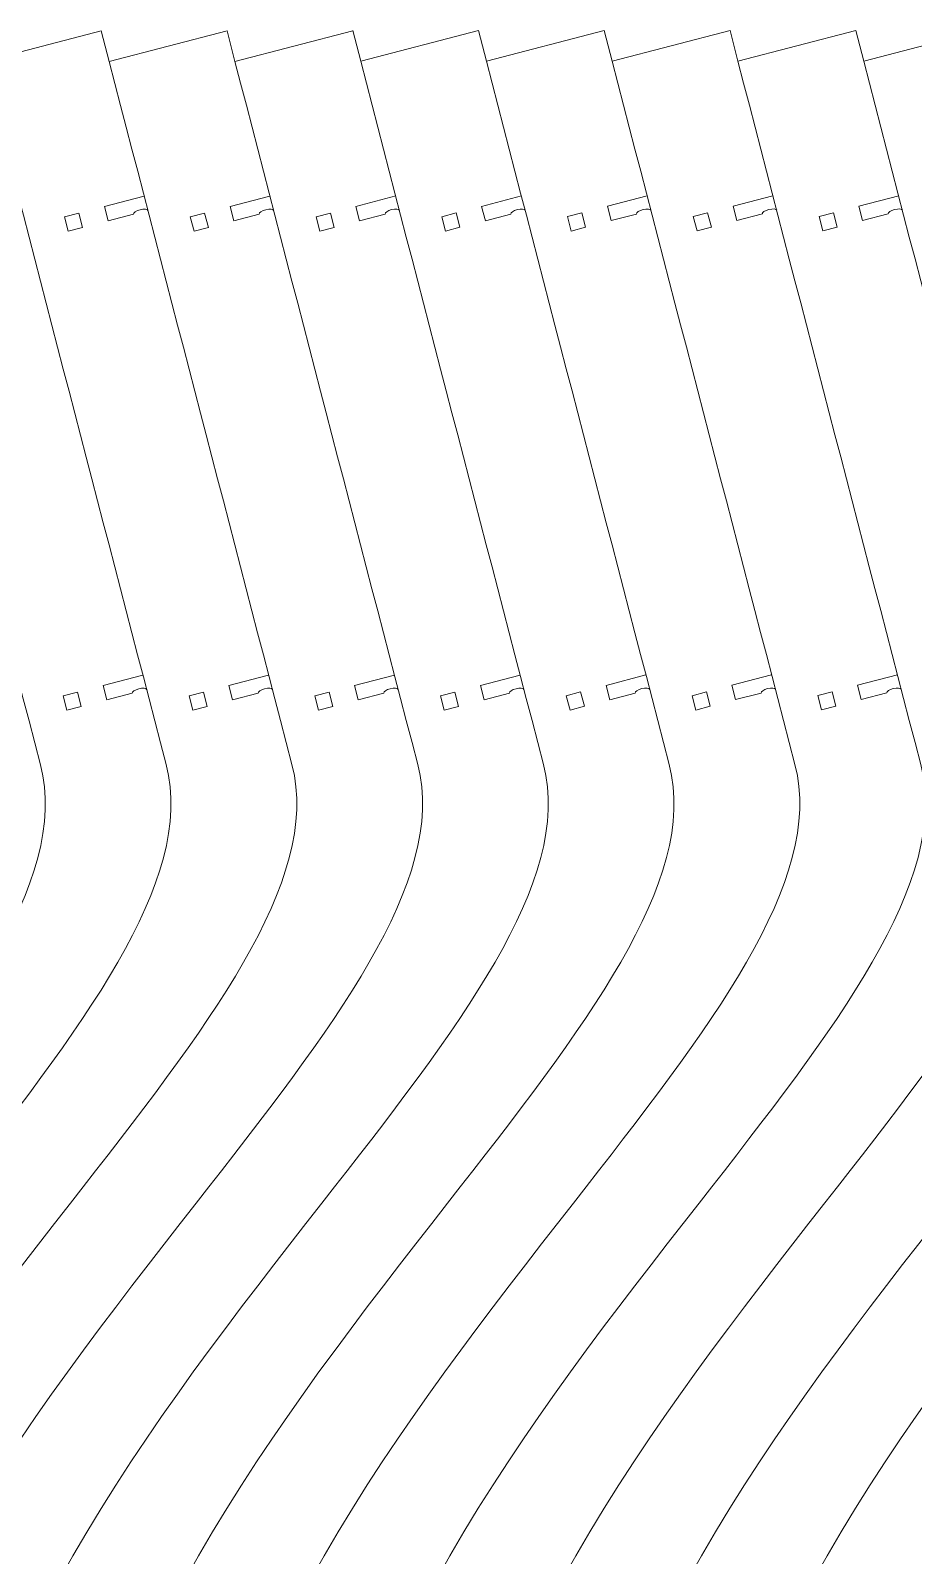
# Model space of a CAD drawing. Header units: millimetres. Extents: x -719 to 719, y -716 to 718.
# Drawn here: x 179.1 to 365.8, y 395.4 to 717.7 of the extents above; entities that cross this region are included whole.
import ezdxf

# ---------------------------------------------------------------- set-up
doc = ezdxf.new("R2010")
doc.units = ezdxf.units.MM
doc.header["$MEASUREMENT"] = 0
doc.layers.add('Layer 1', color=7, linetype='Continuous')

msp = doc.modelspace()

# ---------------------------------------------------------------- linework, layer by layer
at = {"layer": 'Layer 1', "color": 250, "lineweight": 9}
for points in [[(194.0346, 717.6515), (194.0346, 717.6515), (169.1239, 711.1682), (169.1239, 711.1682)], [(195.7137, 711.1752), (195.7137, 711.1752), (194.0346, 717.6515), (194.0346, 717.6515)], [(220.6244, 717.6584), (220.6244, 717.6584), (195.7137, 711.1752), (195.7137, 711.1752)], [(222.3027, 711.1822), (222.3027, 711.1822), (220.6244, 717.6593), (220.6244, 717.6593)], [(247.2143, 717.6654), (247.2143, 717.6654), (222.3027, 711.1822), (222.3027, 711.1822)], [(248.8925, 711.1891), (248.8925, 711.1891), (247.2143, 717.6663), (247.2143, 717.6663)], [(273.8041, 717.6732), (273.8041, 717.6732), (248.8925, 711.1891), (248.8925, 711.1891)], [(275.4823, 711.1961), (275.4823, 711.1961), (273.8041, 717.6732), (273.8041, 717.6732)], [(300.3939, 717.6802), (300.3939, 717.6802), (275.4823, 711.1961), (275.4823, 711.1961)], [(302.0721, 711.203), (302.0721, 711.203), (300.393, 717.6802), (300.393, 717.6802)], [(326.9828, 717.6871), (326.9828, 717.6871), (302.0721, 711.2039), (302.0721, 711.2039)], [(328.6619, 711.2109), (328.6619, 711.2109), (326.9828, 717.6871), (326.9828, 717.6871)], [(353.5726, 717.6941), (353.5726, 717.6941), (328.6619, 711.2109), (328.6619, 711.2109)], [(355.2517, 711.2178), (355.2517, 711.2178), (353.5726, 717.6941), (353.5726, 717.6941)], [(380.1625, 717.7011), (380.1625, 717.7011), (355.2517, 711.2178), (355.2517, 711.2178)], [(195.478, 677.4827), (195.478, 677.4827), (200.8667, 678.8851), (200.8667, 678.8851)], [(222.0678, 677.4897), (222.0678, 677.4897), (227.4566, 678.8921), (227.4566, 678.8921)], [(248.6576, 677.4966), (248.6576, 677.4966), (254.0455, 678.8991), (254.0455, 678.8991)], [(275.2474, 677.5045), (275.2474, 677.5045), (280.6353, 678.9069), (280.6353, 678.9069)], [(301.8363, 677.5114), (301.8363, 677.5114), (307.2251, 678.9139), (307.2251, 678.9139)], [(328.4262, 677.5184), (328.4262, 677.5184), (333.8149, 678.9208), (333.8149, 678.9208)], [(355.016, 677.5253), (355.016, 677.5253), (360.4048, 678.9278), (360.4048, 678.9278)], [(195.2074, 576.2225), (195.2074, 576.2225), (200.5962, 577.625), (200.5962, 577.625)], [(221.7972, 576.2295), (221.7972, 576.2295), (227.186, 577.6328), (227.186, 577.6328)], [(248.387, 576.2373), (248.387, 576.2373), (253.7758, 577.6398), (253.7758, 577.6398)], [(274.9768, 576.2443), (274.9768, 576.2443), (280.3647, 577.6467), (280.3647, 577.6467)], [(301.5666, 576.2512), (301.5666, 576.2512), (306.9546, 577.6537), (306.9546, 577.6537)], [(328.1556, 576.2582), (328.1556, 576.2582), (333.5444, 577.6606), (333.5444, 577.6606)], [(354.7454, 576.2652), (354.7454, 576.2652), (360.1342, 577.6676), (360.1342, 577.6676)]]:
    msp.add_open_spline(points, degree=3, dxfattribs=at)
for points, knots in [([(184.6943, 74.865), (-31.887, 257.2005), (62.9813, 378.5551), (134.3231, 469.8146), (134.3231, 469.8146), (134.3231, 469.8146), (134.3231, 469.8146), (134.3231, 469.8146), (134.3231, 469.8146), (163.0922, 506.6156), (187.5766, 537.9356), (181.1795, 562.5157), (181.1795, 562.5157), (181.1795, 562.5157), (181.1795, 562.5157), (181.1795, 562.5157), (181.1795, 562.5157), (168.2792, 612.0587), (155.3727, 661.6017), (142.5341, 711.1613)], [0, 0, 0, 0, 0.16666667, 0.16666667, 0.16666667, 0.16666667, 0.33333333, 0.33333333, 0.33333333, 0.33333333, 0.5, 0.5, 0.5, 0.5, 0.66666667, 0.66666667, 0.66666667, 0.66666667, 1, 1, 1, 1]), ([(211.2841, 74.872), (-5.2972, 257.2075), (89.5711, 378.562), (160.9129, 469.8215), (160.9129, 469.8215), (160.9129, 469.8215), (160.9129, 469.8215), (160.9129, 469.8215), (160.9129, 469.8215), (189.682, 506.6225), (214.1664, 537.9425), (207.7693, 562.5226), (207.7693, 562.5226), (207.7693, 562.5226), (207.7693, 562.5226), (207.7693, 562.5226), (207.7693, 562.5226), (194.869, 612.0665), (181.9625, 661.6087), (169.1239, 711.1682)], [0, 0, 0, 0, 0.16666667, 0.16666667, 0.16666667, 0.16666667, 0.33333333, 0.33333333, 0.33333333, 0.33333333, 0.5, 0.5, 0.5, 0.5, 0.66666667, 0.66666667, 0.66666667, 0.66666667, 1, 1, 1, 1]), ([(237.8731, 74.879), (21.2926, 257.2153), (116.1609, 378.569), (187.5027, 469.8285), (187.5027, 469.8285), (187.5027, 469.8285), (187.5027, 469.8285), (187.5027, 469.8285), (187.5027, 469.8285), (216.2718, 506.6295), (240.7563, 537.9504), (234.3591, 562.5296), (234.3591, 562.5296), (234.3591, 562.5296), (234.3591, 562.5296), (234.3591, 562.5296), (234.3591, 562.5296), (221.4588, 612.0735), (208.5523, 661.6156), (195.7137, 711.1752)], [0, 0, 0, 0, 0.16666667, 0.16666667, 0.16666667, 0.16666667, 0.33333333, 0.33333333, 0.33333333, 0.33333333, 0.5, 0.5, 0.5, 0.5, 0.66666667, 0.66666667, 0.66666667, 0.66666667, 1, 1, 1, 1]), ([(264.4629, 74.8859), (47.8825, 257.2223), (142.7507, 378.5759), (214.0925, 469.8363), (214.0925, 469.8363), (214.0925, 469.8363), (214.0925, 469.8363), (214.0925, 469.8363), (214.0925, 469.8363), (242.8608, 506.6365), (267.3461, 537.9573), (260.9481, 562.5366), (260.9481, 562.5366), (260.9481, 562.5366), (260.9481, 562.5366), (260.9481, 562.5366), (260.9481, 562.5366), (248.0477, 612.0805), (235.1413, 661.6235), (222.3027, 711.183)], [0, 0, 0, 0, 0.16666667, 0.16666667, 0.16666667, 0.16666667, 0.33333333, 0.33333333, 0.33333333, 0.33333333, 0.5, 0.5, 0.5, 0.5, 0.66666667, 0.66666667, 0.66666667, 0.66666667, 1, 1, 1, 1]), ([(291.0527, 74.8937), (74.4723, 257.2292), (169.3397, 378.5829), (240.6823, 469.8433), (240.6823, 469.8433), (240.6823, 469.8433), (240.6823, 469.8433), (240.6823, 469.8433), (240.6823, 469.8433), (269.4506, 506.6434), (293.9359, 537.9643), (287.5379, 562.5444), (287.5379, 562.5444), (287.5379, 562.5444), (287.5379, 562.5444), (287.5379, 562.5444), (287.5379, 562.5444), (274.6375, 612.0874), (261.7311, 661.6304), (248.8925, 711.19)], [0, 0, 0, 0, 0.16666667, 0.16666667, 0.16666667, 0.16666667, 0.33333333, 0.33333333, 0.33333333, 0.33333333, 0.5, 0.5, 0.5, 0.5, 0.66666667, 0.66666667, 0.66666667, 0.66666667, 1, 1, 1, 1]), ([(317.6425, 74.9007), (101.0621, 257.2362), (195.9295, 378.5907), (267.2721, 469.8502), (267.2721, 469.8502), (267.2721, 469.8502), (267.2721, 469.8502), (267.2721, 469.8502), (267.2721, 469.8502), (296.0404, 506.6512), (320.5257, 537.9712), (314.1277, 562.5514), (314.1277, 562.5514), (314.1277, 562.5514), (314.1277, 562.5514), (314.1277, 562.5514), (314.1277, 562.5514), (301.2273, 612.0944), (288.3209, 661.6374), (275.4823, 711.1969)], [0, 0, 0, 0, 0.16666667, 0.16666667, 0.16666667, 0.16666667, 0.33333333, 0.33333333, 0.33333333, 0.33333333, 0.5, 0.5, 0.5, 0.5, 0.66666667, 0.66666667, 0.66666667, 0.66666667, 1, 1, 1, 1]), ([(344.2323, 74.9077), (127.6519, 257.244), (222.5193, 378.5977), (293.8619, 469.8572), (293.8619, 469.8572), (293.8619, 469.8572), (293.8619, 469.8572), (293.8619, 469.8572), (293.8619, 469.8572), (322.6302, 506.6582), (347.1146, 537.9782), (340.7175, 562.5583), (340.7175, 562.5583), (340.7175, 562.5583), (340.7175, 562.5583), (340.7175, 562.5583), (340.7175, 562.5583), (327.8172, 612.1013), (314.9107, 661.6444), (302.0721, 711.2039)], [0, 0, 0, 0, 0.16666667, 0.16666667, 0.16666667, 0.16666667, 0.33333333, 0.33333333, 0.33333333, 0.33333333, 0.5, 0.5, 0.5, 0.5, 0.66666667, 0.66666667, 0.66666667, 0.66666667, 1, 1, 1, 1]), ([(370.8221, 74.9146), (154.2408, 257.251), (249.1091, 378.6047), (320.4509, 469.8642), (320.4509, 469.8642), (320.4509, 469.8642), (320.4509, 469.8642), (320.4509, 469.8642), (320.4509, 469.8642), (349.22, 506.6652), (373.7044, 537.986), (367.3073, 562.5653), (367.3073, 562.5653), (367.3073, 562.5653), (367.3073, 562.5653), (367.3073, 562.5653), (367.3073, 562.5653), (354.407, 612.1092), (341.5005, 661.6513), (328.6619, 711.2109)], [0, 0, 0, 0, 0.16666667, 0.16666667, 0.16666667, 0.16666667, 0.33333333, 0.33333333, 0.33333333, 0.33333333, 0.5, 0.5, 0.5, 0.5, 0.66666667, 0.66666667, 0.66666667, 0.66666667, 1, 1, 1, 1]), ([(397.4119, 74.9216), (180.8306, 257.2579), (275.6989, 378.6116), (347.0407, 469.872), (347.0407, 469.872), (347.0407, 469.872), (347.0407, 469.872), (347.0407, 469.872), (347.0407, 469.872), (375.8098, 506.6721), (400.2943, 537.993), (393.8971, 562.5722), (393.8971, 562.5722), (393.8971, 562.5722), (393.8971, 562.5722), (393.8971, 562.5722), (393.8971, 562.5722), (380.9968, 612.1161), (368.0903, 661.6591), (355.2517, 711.2187)], [0, 0, 0, 0, 0.16666667, 0.16666667, 0.16666667, 0.16666667, 0.33333333, 0.33333333, 0.33333333, 0.33333333, 0.5, 0.5, 0.5, 0.5, 0.66666667, 0.66666667, 0.66666667, 0.66666667, 1, 1, 1, 1]), ([(424.0009, 74.9285), (207.4205, 257.2649), (302.2887, 378.6186), (373.6305, 469.879), (373.6305, 469.879), (373.6305, 469.879), (373.6305, 469.879), (373.6305, 469.879), (373.6305, 469.879), (402.3997, 506.6791), (426.8841, 538), (420.487, 562.5792), (420.487, 562.5792), (420.487, 562.5792), (420.487, 562.5792), (420.487, 562.5792), (420.487, 562.5792), (407.5866, 612.1231), (394.6801, 661.6661), (381.8416, 711.2257)], [0, 0, 0, 0, 0.16666667, 0.16666667, 0.16666667, 0.16666667, 0.33333333, 0.33333333, 0.33333333, 0.33333333, 0.5, 0.5, 0.5, 0.5, 0.66666667, 0.66666667, 0.66666667, 0.66666667, 1, 1, 1, 1]), ([(450.5907, 74.9364), (234.0103, 257.2718), (328.8786, 378.6264), (400.2203, 469.8859), (400.2203, 469.8859), (400.2203, 469.8859), (400.2203, 469.8859), (400.2203, 469.8859), (400.2203, 469.8859), (428.9895, 506.686), (453.4739, 538.0069), (447.0759, 562.587), (447.0759, 562.587), (447.0759, 562.587), (447.0759, 562.587), (447.0759, 562.587), (447.0759, 562.587), (434.1764, 612.13), (421.27, 661.6731), (408.4314, 711.2326)], [0, 0, 0, 0, 0.16666667, 0.16666667, 0.16666667, 0.16666667, 0.33333333, 0.33333333, 0.33333333, 0.33333333, 0.5, 0.5, 0.5, 0.5, 0.66666667, 0.66666667, 0.66666667, 0.66666667, 1, 1, 1, 1]), ([(477.1805, 74.9433), (260.6001, 257.2788), (355.4684, 378.6334), (426.8101, 469.8929), (426.8101, 469.8929), (426.8101, 469.8929), (426.8101, 469.8929), (426.8101, 469.8929), (426.8101, 469.8929), (455.5784, 506.6939), (480.0637, 538.0139), (473.6657, 562.594), (473.6657, 562.594), (473.6657, 562.594), (473.6657, 562.594), (473.6657, 562.594), (473.6657, 562.594), (460.7654, 612.137), (447.8589, 661.68), (435.0203, 711.2396)], [0, 0, 0, 0, 0.16666667, 0.16666667, 0.16666667, 0.16666667, 0.33333333, 0.33333333, 0.33333333, 0.33333333, 0.5, 0.5, 0.5, 0.5, 0.66666667, 0.66666667, 0.66666667, 0.66666667, 1, 1, 1, 1]), ([(503.7703, 74.9503), (287.1899, 257.2858), (382.0573, 378.6403), (453.3999, 469.8998), (453.3999, 469.8998), (453.3999, 469.8998), (453.3999, 469.8998), (453.3999, 469.8998), (453.3999, 469.8998), (482.1682, 506.7008), (506.6535, 538.0208), (500.2555, 562.6009), (500.2555, 562.6009), (500.2555, 562.6009), (500.2555, 562.6009), (500.2555, 562.6009), (500.2555, 562.6009), (487.3552, 612.1448), (474.4487, 661.687), (461.6101, 711.2465)], [0, 0, 0, 0, 0.16666667, 0.16666667, 0.16666667, 0.16666667, 0.33333333, 0.33333333, 0.33333333, 0.33333333, 0.5, 0.5, 0.5, 0.5, 0.66666667, 0.66666667, 0.66666667, 0.66666667, 1, 1, 1, 1]), ([(530.3601, 74.9573), (313.7797, 257.2936), (408.6471, 378.6473), (479.9897, 469.9068), (479.9897, 469.9068), (479.9897, 469.9068), (479.9897, 469.9068), (479.9897, 469.9068), (479.9897, 469.9068), (508.758, 506.7078), (533.2433, 538.0287), (526.8453, 562.6079), (526.8453, 562.6079), (526.8453, 562.6079), (526.8453, 562.6079), (526.8453, 562.6079), (526.8453, 562.6079), (513.945, 612.1518), (501.0385, 661.6939), (488.1999, 711.2544)], [0, 0, 0, 0, 0.16666667, 0.16666667, 0.16666667, 0.16666667, 0.33333333, 0.33333333, 0.33333333, 0.33333333, 0.5, 0.5, 0.5, 0.5, 0.66666667, 0.66666667, 0.66666667, 0.66666667, 1, 1, 1, 1]), ([(556.9499, 74.9642), (340.3695, 257.3006), (435.2369, 378.6542), (506.5796, 469.9146), (506.5796, 469.9146), (506.5796, 469.9146), (506.5796, 469.9146), (506.5796, 469.9146), (506.5796, 469.9146), (535.3478, 506.7148), (559.8323, 538.0356), (553.4351, 562.6149), (553.4351, 562.6149), (553.4351, 562.6149), (553.4351, 562.6149), (553.4351, 562.6149), (553.4351, 562.6149), (540.5348, 612.1588), (527.6283, 661.7018), (514.7897, 711.2613)], [0, 0, 0, 0, 0.16666667, 0.16666667, 0.16666667, 0.16666667, 0.33333333, 0.33333333, 0.33333333, 0.33333333, 0.5, 0.5, 0.5, 0.5, 0.66666667, 0.66666667, 0.66666667, 0.66666667, 1, 1, 1, 1]), ([(203.1087, 682.7053), (203.1087, 682.7053), (194.6889, 680.5138), (194.6889, 680.5138), (194.6889, 680.5138), (194.6889, 680.5138), (194.6889, 680.5138), (194.6889, 680.5138), (194.6889, 680.5138), (194.6889, 680.5138), (195.478, 677.4827), (195.478, 677.4827)], [0, 0, 0, 0, 0.25, 0.25, 0.25, 0.25, 0.5, 0.5, 0.5, 0.5, 1, 1, 1, 1]), ([(229.6986, 682.7123), (229.6986, 682.7123), (221.2787, 680.5207), (221.2787, 680.5207), (221.2787, 680.5207), (221.2787, 680.5207), (221.2787, 680.5207), (221.2787, 680.5207), (221.2787, 680.5207), (221.2787, 680.5207), (222.0678, 677.4897), (222.0678, 677.4897)], [0, 0, 0, 0, 0.25, 0.25, 0.25, 0.25, 0.5, 0.5, 0.5, 0.5, 1, 1, 1, 1]), ([(256.2884, 682.7192), (256.2884, 682.7192), (247.8685, 680.5277), (247.8685, 680.5277), (247.8685, 680.5277), (247.8685, 680.5277), (247.8685, 680.5277), (247.8685, 680.5277), (247.8685, 680.5277), (247.8685, 680.5277), (248.6576, 677.4966), (248.6576, 677.4966)], [0, 0, 0, 0, 0.25, 0.25, 0.25, 0.25, 0.5, 0.5, 0.5, 0.5, 1, 1, 1, 1]), ([(282.8782, 682.7262), (282.8782, 682.7262), (274.4583, 680.5347), (274.4583, 680.5347), (274.4583, 680.5347), (274.4583, 680.5347), (274.4583, 680.5347), (274.4583, 680.5347), (274.4583, 680.5347), (274.4583, 680.5347), (275.2474, 677.5045), (275.2474, 677.5045)], [0, 0, 0, 0, 0.25, 0.25, 0.25, 0.25, 0.5, 0.5, 0.5, 0.5, 1, 1, 1, 1]), ([(309.4671, 682.7332), (309.4671, 682.7332), (301.0481, 680.5425), (301.0481, 680.5425), (301.0481, 680.5425), (301.0481, 680.5425), (301.0481, 680.5425), (301.0481, 680.5425), (301.0481, 680.5425), (301.0481, 680.5425), (301.8363, 677.5114), (301.8363, 677.5114)], [0, 0, 0, 0, 0.25, 0.25, 0.25, 0.25, 0.5, 0.5, 0.5, 0.5, 1, 1, 1, 1]), ([(336.0569, 682.741), (336.0569, 682.741), (327.6379, 680.5495), (327.6379, 680.5495), (327.6379, 680.5495), (327.6379, 680.5495), (327.6379, 680.5495), (327.6379, 680.5495), (327.6379, 680.5495), (327.6379, 680.5495), (328.4262, 677.5184), (328.4262, 677.5184)], [0, 0, 0, 0, 0.25, 0.25, 0.25, 0.25, 0.5, 0.5, 0.5, 0.5, 1, 1, 1, 1]), ([(362.6467, 682.7479), (362.6467, 682.7479), (354.2269, 680.5564), (354.2269, 680.5564), (354.2269, 680.5564), (354.2269, 680.5564), (354.2269, 680.5564), (354.2269, 680.5564), (354.2269, 680.5564), (354.2269, 680.5564), (355.016, 677.5253), (355.016, 677.5253)], [0, 0, 0, 0, 0.25, 0.25, 0.25, 0.25, 0.5, 0.5, 0.5, 0.5, 1, 1, 1, 1]), ([(189.3001, 679.1113), (189.3001, 679.1113), (186.2699, 678.3223), (186.2699, 678.3223), (186.2699, 678.3223), (186.2699, 678.3223), (186.2699, 678.3223), (186.2699, 678.3223), (186.2699, 678.3223), (186.2699, 678.3223), (187.0581, 675.2912), (187.0581, 675.2912), (187.0581, 675.2912), (187.0581, 675.2912), (187.0581, 675.2912), (187.0581, 675.2912), (187.0581, 675.2912), (187.0581, 675.2912), (190.0892, 676.0803), (190.0892, 676.0803), (190.0892, 676.0803), (190.0892, 676.0803), (190.0892, 676.0803), (190.0892, 676.0803), (190.0892, 676.0803), (190.0892, 676.0803), (189.3001, 679.1113), (189.3001, 679.1113)], [0, 0, 0, 0, 0.125, 0.125, 0.125, 0.125, 0.25, 0.25, 0.25, 0.25, 0.375, 0.375, 0.375, 0.375, 0.5, 0.5, 0.5, 0.5, 0.625, 0.625, 0.625, 0.625, 0.75, 0.75, 0.75, 0.75, 1, 1, 1, 1]), ([(200.8667, 678.8851), (200.7893, 679.1809), (201.4088, 679.6003), (202.2422, 679.8169), (202.2422, 679.8169), (202.2422, 679.8169), (202.2422, 679.8169), (202.2422, 679.8169), (202.2422, 679.8169), (202.2422, 679.8169), (202.2422, 679.8169), (202.2422, 679.8169), (202.2422, 679.8169), (202.2422, 679.8169), (202.2422, 679.8169), (202.2422, 679.8169), (202.2422, 679.8169), (203.0757, 680.0335), (203.8204, 679.9692), (203.8978, 679.6742), (203.8978, 679.6742), (203.8978, 679.6742), (203.8978, 679.6742), (203.8978, 679.6742), (203.8978, 679.6742), (203.8978, 679.6742), (203.8978, 679.6742), (203.8978, 679.6742)], [0, 0, 0, 0, 0.125, 0.125, 0.125, 0.125, 0.25, 0.25, 0.25, 0.25, 0.375, 0.375, 0.375, 0.375, 0.5, 0.5, 0.5, 0.5, 0.625, 0.625, 0.625, 0.625, 0.75, 0.75, 0.75, 0.75, 1, 1, 1, 1]), ([(215.8899, 679.1183), (215.8899, 679.1183), (212.8597, 678.3292), (212.8597, 678.3292), (212.8597, 678.3292), (212.8597, 678.3292), (212.8597, 678.3292), (212.8597, 678.3292), (212.8597, 678.3292), (212.8597, 678.3292), (213.6479, 675.2981), (213.6479, 675.2981), (213.6479, 675.2981), (213.6479, 675.2981), (213.6479, 675.2981), (213.6479, 675.2981), (213.6479, 675.2981), (213.6479, 675.2981), (216.679, 676.0872), (216.679, 676.0872), (216.679, 676.0872), (216.679, 676.0872), (216.679, 676.0872), (216.679, 676.0872), (216.679, 676.0872), (216.679, 676.0872), (215.8899, 679.1183), (215.8899, 679.1183)], [0, 0, 0, 0, 0.125, 0.125, 0.125, 0.125, 0.25, 0.25, 0.25, 0.25, 0.375, 0.375, 0.375, 0.375, 0.5, 0.5, 0.5, 0.5, 0.625, 0.625, 0.625, 0.625, 0.75, 0.75, 0.75, 0.75, 1, 1, 1, 1]), ([(227.4566, 678.8921), (227.3791, 679.1879), (227.9986, 679.6072), (228.832, 679.8239), (228.832, 679.8239), (228.832, 679.8239), (228.832, 679.8239), (228.832, 679.8239), (228.832, 679.8239), (228.832, 679.8239), (228.832, 679.8239), (228.832, 679.8239), (228.832, 679.8239), (228.832, 679.8239), (228.832, 679.8239), (228.832, 679.8239), (228.832, 679.8239), (229.6655, 680.0414), (230.4102, 679.977), (230.4868, 679.6812), (230.4868, 679.6812), (230.4868, 679.6812), (230.4868, 679.6812), (230.4868, 679.6812), (230.4868, 679.6812), (230.4868, 679.6812), (230.4868, 679.6812), (230.4868, 679.6812)], [0, 0, 0, 0, 0.125, 0.125, 0.125, 0.125, 0.25, 0.25, 0.25, 0.25, 0.375, 0.375, 0.375, 0.375, 0.5, 0.5, 0.5, 0.5, 0.625, 0.625, 0.625, 0.625, 0.75, 0.75, 0.75, 0.75, 1, 1, 1, 1]), ([(242.4797, 679.1253), (242.4797, 679.1253), (239.4486, 678.3362), (239.4486, 678.3362), (239.4486, 678.3362), (239.4486, 678.3362), (239.4486, 678.3362), (239.4486, 678.3362), (239.4486, 678.3362), (239.4486, 678.3362), (240.2377, 675.3051), (240.2377, 675.3051), (240.2377, 675.3051), (240.2377, 675.3051), (240.2377, 675.3051), (240.2377, 675.3051), (240.2377, 675.3051), (240.2377, 675.3051), (243.2688, 676.0942), (243.2688, 676.0942), (243.2688, 676.0942), (243.2688, 676.0942), (243.2688, 676.0942), (243.2688, 676.0942), (243.2688, 676.0942), (243.2688, 676.0942), (242.4797, 679.1253), (242.4797, 679.1253)], [0, 0, 0, 0, 0.125, 0.125, 0.125, 0.125, 0.25, 0.25, 0.25, 0.25, 0.375, 0.375, 0.375, 0.375, 0.5, 0.5, 0.5, 0.5, 0.625, 0.625, 0.625, 0.625, 0.75, 0.75, 0.75, 0.75, 1, 1, 1, 1]), ([(254.0455, 678.8991), (253.9689, 679.1949), (254.5884, 679.6142), (255.4218, 679.8308), (255.4218, 679.8308), (255.4218, 679.8308), (255.4218, 679.8308), (255.4218, 679.8308), (255.4218, 679.8308), (255.4218, 679.8308), (255.4218, 679.8308), (255.4218, 679.8308), (255.4218, 679.8308), (255.4218, 679.8308), (255.4218, 679.8308), (255.4218, 679.8308), (255.4218, 679.8308), (256.2553, 680.0483), (257, 679.984), (257.0766, 679.6882), (257.0766, 679.6882), (257.0766, 679.6882), (257.0766, 679.6882), (257.0766, 679.6882), (257.0766, 679.6882), (257.0766, 679.6882), (257.0766, 679.6882), (257.0766, 679.6882)], [0, 0, 0, 0, 0.125, 0.125, 0.125, 0.125, 0.25, 0.25, 0.25, 0.25, 0.375, 0.375, 0.375, 0.375, 0.5, 0.5, 0.5, 0.5, 0.625, 0.625, 0.625, 0.625, 0.75, 0.75, 0.75, 0.75, 1, 1, 1, 1]), ([(269.0695, 679.1322), (269.0695, 679.1322), (266.0385, 678.344), (266.0385, 678.344), (266.0385, 678.344), (266.0385, 678.344), (266.0385, 678.344), (266.0385, 678.344), (266.0385, 678.344), (266.0385, 678.344), (266.8275, 675.3129), (266.8275, 675.3129), (266.8275, 675.3129), (266.8275, 675.3129), (266.8275, 675.3129), (266.8275, 675.3129), (266.8275, 675.3129), (266.8275, 675.3129), (269.8586, 676.1011), (269.8586, 676.1011), (269.8586, 676.1011), (269.8586, 676.1011), (269.8586, 676.1011), (269.8586, 676.1011), (269.8586, 676.1011), (269.8586, 676.1011), (269.0695, 679.1322), (269.0695, 679.1322)], [0, 0, 0, 0, 0.125, 0.125, 0.125, 0.125, 0.25, 0.25, 0.25, 0.25, 0.375, 0.375, 0.375, 0.375, 0.5, 0.5, 0.5, 0.5, 0.625, 0.625, 0.625, 0.625, 0.75, 0.75, 0.75, 0.75, 1, 1, 1, 1]), ([(280.6353, 678.9069), (280.5588, 679.2018), (281.1773, 679.6212), (282.0108, 679.8387), (282.0108, 679.8387), (282.0108, 679.8387), (282.0108, 679.8387), (282.0108, 679.8387), (282.0108, 679.8387), (282.0108, 679.8387), (282.0108, 679.8387), (282.0108, 679.8387), (282.0108, 679.8387), (282.0108, 679.8387), (282.0108, 679.8387), (282.0108, 679.8387), (282.0108, 679.8387), (282.8451, 680.0553), (283.5898, 679.9909), (283.6664, 679.6951), (283.6664, 679.6951), (283.6664, 679.6951), (283.6664, 679.6951), (283.6664, 679.6951), (283.6664, 679.6951), (283.6664, 679.6951), (283.6664, 679.6951), (283.6664, 679.6951)], [0, 0, 0, 0, 0.125, 0.125, 0.125, 0.125, 0.25, 0.25, 0.25, 0.25, 0.375, 0.375, 0.375, 0.375, 0.5, 0.5, 0.5, 0.5, 0.625, 0.625, 0.625, 0.625, 0.75, 0.75, 0.75, 0.75, 1, 1, 1, 1]), ([(295.6593, 679.1401), (295.6593, 679.1401), (292.6283, 678.351), (292.6283, 678.351), (292.6283, 678.351), (292.6283, 678.351), (292.6283, 678.351), (292.6283, 678.351), (292.6283, 678.351), (292.6283, 678.351), (293.4174, 675.3199), (293.4174, 675.3199), (293.4174, 675.3199), (293.4174, 675.3199), (293.4174, 675.3199), (293.4174, 675.3199), (293.4174, 675.3199), (293.4174, 675.3199), (296.4484, 676.109), (296.4484, 676.109), (296.4484, 676.109), (296.4484, 676.109), (296.4484, 676.109), (296.4484, 676.109), (296.4484, 676.109), (296.4484, 676.109), (295.6593, 679.1401), (295.6593, 679.1401)], [0, 0, 0, 0, 0.125, 0.125, 0.125, 0.125, 0.25, 0.25, 0.25, 0.25, 0.375, 0.375, 0.375, 0.375, 0.5, 0.5, 0.5, 0.5, 0.625, 0.625, 0.625, 0.625, 0.75, 0.75, 0.75, 0.75, 1, 1, 1, 1]), ([(307.2251, 678.9139), (307.1486, 679.2088), (307.7671, 679.6281), (308.6006, 679.8456), (308.6006, 679.8456), (308.6006, 679.8456), (308.6006, 679.8456), (308.6006, 679.8456), (308.6006, 679.8456), (308.6006, 679.8456), (308.6006, 679.8456), (308.6006, 679.8456), (308.6006, 679.8456), (308.6006, 679.8456), (308.6006, 679.8456), (308.6006, 679.8456), (308.6006, 679.8456), (309.4341, 680.0623), (310.1796, 679.9979), (310.2562, 679.7029), (310.2562, 679.7029), (310.2562, 679.7029), (310.2562, 679.7029), (310.2562, 679.7029), (310.2562, 679.7029), (310.2562, 679.7029), (310.2562, 679.7029), (310.2562, 679.7029)], [0, 0, 0, 0, 0.125, 0.125, 0.125, 0.125, 0.25, 0.25, 0.25, 0.25, 0.375, 0.375, 0.375, 0.375, 0.5, 0.5, 0.5, 0.5, 0.625, 0.625, 0.625, 0.625, 0.75, 0.75, 0.75, 0.75, 1, 1, 1, 1]), ([(322.2492, 679.147), (322.2492, 679.147), (319.2181, 678.3579), (319.2181, 678.3579), (319.2181, 678.3579), (319.2181, 678.3579), (319.2181, 678.3579), (319.2181, 678.3579), (319.2181, 678.3579), (319.2181, 678.3579), (320.0072, 675.3268), (320.0072, 675.3268), (320.0072, 675.3268), (320.0072, 675.3268), (320.0072, 675.3268), (320.0072, 675.3268), (320.0072, 675.3268), (320.0072, 675.3268), (323.0382, 676.1159), (323.0382, 676.1159), (323.0382, 676.1159), (323.0382, 676.1159), (323.0382, 676.1159), (323.0382, 676.1159), (323.0382, 676.1159), (323.0382, 676.1159), (322.2492, 679.147), (322.2492, 679.147)], [0, 0, 0, 0, 0.125, 0.125, 0.125, 0.125, 0.25, 0.25, 0.25, 0.25, 0.375, 0.375, 0.375, 0.375, 0.5, 0.5, 0.5, 0.5, 0.625, 0.625, 0.625, 0.625, 0.75, 0.75, 0.75, 0.75, 1, 1, 1, 1]), ([(333.8149, 678.9208), (333.7384, 679.2166), (334.3569, 679.636), (335.1904, 679.8526), (335.1904, 679.8526), (335.1904, 679.8526), (335.1904, 679.8526), (335.1904, 679.8526), (335.1904, 679.8526), (335.1904, 679.8526), (335.1904, 679.8526), (335.1904, 679.8526), (335.1904, 679.8526), (335.1904, 679.8526), (335.1904, 679.8526), (335.1904, 679.8526), (335.1904, 679.8526), (336.0239, 680.0692), (336.7695, 680.0048), (336.846, 679.7099), (336.846, 679.7099), (336.846, 679.7099), (336.846, 679.7099), (336.846, 679.7099), (336.846, 679.7099), (336.846, 679.7099), (336.846, 679.7099), (336.846, 679.7099)], [0, 0, 0, 0, 0.125, 0.125, 0.125, 0.125, 0.25, 0.25, 0.25, 0.25, 0.375, 0.375, 0.375, 0.375, 0.5, 0.5, 0.5, 0.5, 0.625, 0.625, 0.625, 0.625, 0.75, 0.75, 0.75, 0.75, 1, 1, 1, 1]), ([(348.839, 679.154), (348.839, 679.154), (345.8079, 678.3649), (345.8079, 678.3649), (345.8079, 678.3649), (345.8079, 678.3649), (345.8079, 678.3649), (345.8079, 678.3649), (345.8079, 678.3649), (345.8079, 678.3649), (346.597, 675.3338), (346.597, 675.3338), (346.597, 675.3338), (346.597, 675.3338), (346.597, 675.3338), (346.597, 675.3338), (346.597, 675.3338), (346.597, 675.3338), (349.6281, 676.1229), (349.6281, 676.1229), (349.6281, 676.1229), (349.6281, 676.1229), (349.6281, 676.1229), (349.6281, 676.1229), (349.6281, 676.1229), (349.6281, 676.1229), (348.839, 679.154), (348.839, 679.154)], [0, 0, 0, 0, 0.125, 0.125, 0.125, 0.125, 0.25, 0.25, 0.25, 0.25, 0.375, 0.375, 0.375, 0.375, 0.5, 0.5, 0.5, 0.5, 0.625, 0.625, 0.625, 0.625, 0.75, 0.75, 0.75, 0.75, 1, 1, 1, 1]), ([(360.4048, 678.9278), (360.3273, 679.2236), (360.9468, 679.6429), (361.7802, 679.8595), (361.7802, 679.8595), (361.7802, 679.8595), (361.7802, 679.8595), (361.7802, 679.8595), (361.7802, 679.8595), (361.7802, 679.8595), (361.7802, 679.8595), (361.7802, 679.8595), (361.7802, 679.8595), (361.7802, 679.8595), (361.7802, 679.8595), (361.7802, 679.8595), (361.7802, 679.8595), (362.6137, 680.077), (363.3584, 680.0118), (363.4358, 679.7169), (363.4358, 679.7169), (363.4358, 679.7169), (363.4358, 679.7169), (363.4358, 679.7169), (363.4358, 679.7169), (363.4358, 679.7169), (363.4358, 679.7169), (363.4358, 679.7169)], [0, 0, 0, 0, 0.125, 0.125, 0.125, 0.125, 0.25, 0.25, 0.25, 0.25, 0.375, 0.375, 0.375, 0.375, 0.5, 0.5, 0.5, 0.5, 0.625, 0.625, 0.625, 0.625, 0.75, 0.75, 0.75, 0.75, 1, 1, 1, 1]), ([(202.8382, 581.4451), (202.8382, 581.4451), (194.4183, 579.2536), (194.4183, 579.2536), (194.4183, 579.2536), (194.4183, 579.2536), (194.4183, 579.2536), (194.4183, 579.2536), (194.4183, 579.2536), (194.4183, 579.2536), (195.2074, 576.2225), (195.2074, 576.2225)], [0, 0, 0, 0, 0.25, 0.25, 0.25, 0.25, 0.5, 0.5, 0.5, 0.5, 1, 1, 1, 1]), ([(229.428, 581.4521), (229.428, 581.4521), (221.0081, 579.2606), (221.0081, 579.2606), (221.0081, 579.2606), (221.0081, 579.2606), (221.0081, 579.2606), (221.0081, 579.2606), (221.0081, 579.2606), (221.0081, 579.2606), (221.7972, 576.2295), (221.7972, 576.2295)], [0, 0, 0, 0, 0.25, 0.25, 0.25, 0.25, 0.5, 0.5, 0.5, 0.5, 1, 1, 1, 1]), ([(256.0178, 581.4591), (256.0178, 581.4591), (247.5979, 579.2684), (247.5979, 579.2684), (247.5979, 579.2684), (247.5979, 579.2684), (247.5979, 579.2684), (247.5979, 579.2684), (247.5979, 579.2684), (247.5979, 579.2684), (248.387, 576.2373), (248.387, 576.2373)], [0, 0, 0, 0, 0.25, 0.25, 0.25, 0.25, 0.5, 0.5, 0.5, 0.5, 1, 1, 1, 1]), ([(282.6076, 581.4669), (282.6076, 581.4669), (274.1877, 579.2754), (274.1877, 579.2754), (274.1877, 579.2754), (274.1877, 579.2754), (274.1877, 579.2754), (274.1877, 579.2754), (274.1877, 579.2754), (274.1877, 579.2754), (274.9768, 576.2443), (274.9768, 576.2443)], [0, 0, 0, 0, 0.25, 0.25, 0.25, 0.25, 0.5, 0.5, 0.5, 0.5, 1, 1, 1, 1]), ([(309.1965, 581.4739), (309.1965, 581.4739), (300.7776, 579.2823), (300.7776, 579.2823), (300.7776, 579.2823), (300.7776, 579.2823), (300.7776, 579.2823), (300.7776, 579.2823), (300.7776, 579.2823), (300.7776, 579.2823), (301.5666, 576.2512), (301.5666, 576.2512)], [0, 0, 0, 0, 0.25, 0.25, 0.25, 0.25, 0.5, 0.5, 0.5, 0.5, 1, 1, 1, 1]), ([(335.7864, 581.4808), (335.7864, 581.4808), (327.3674, 579.2893), (327.3674, 579.2893), (327.3674, 579.2893), (327.3674, 579.2893), (327.3674, 579.2893), (327.3674, 579.2893), (327.3674, 579.2893), (327.3674, 579.2893), (328.1556, 576.2582), (328.1556, 576.2582)], [0, 0, 0, 0, 0.25, 0.25, 0.25, 0.25, 0.5, 0.5, 0.5, 0.5, 1, 1, 1, 1]), ([(362.3762, 581.4878), (362.3762, 581.4878), (353.9572, 579.2962), (353.9572, 579.2962), (353.9572, 579.2962), (353.9572, 579.2962), (353.9572, 579.2962), (353.9572, 579.2962), (353.9572, 579.2962), (353.9572, 579.2962), (354.7454, 576.2652), (354.7454, 576.2652)], [0, 0, 0, 0, 0.25, 0.25, 0.25, 0.25, 0.5, 0.5, 0.5, 0.5, 1, 1, 1, 1]), ([(189.0304, 577.8512), (189.0304, 577.8512), (185.9993, 577.0621), (185.9993, 577.0621), (185.9993, 577.0621), (185.9993, 577.0621), (185.9993, 577.0621), (185.9993, 577.0621), (185.9993, 577.0621), (185.9993, 577.0621), (186.7884, 574.031), (186.7884, 574.031), (186.7884, 574.031), (186.7884, 574.031), (186.7884, 574.031), (186.7884, 574.031), (186.7884, 574.031), (186.7884, 574.031), (189.8186, 574.8201), (189.8186, 574.8201), (189.8186, 574.8201), (189.8186, 574.8201), (189.8186, 574.8201), (189.8186, 574.8201), (189.8186, 574.8201), (189.8186, 574.8201), (189.0304, 577.8512), (189.0304, 577.8512)], [0, 0, 0, 0, 0.125, 0.125, 0.125, 0.125, 0.25, 0.25, 0.25, 0.25, 0.375, 0.375, 0.375, 0.375, 0.5, 0.5, 0.5, 0.5, 0.625, 0.625, 0.625, 0.625, 0.75, 0.75, 0.75, 0.75, 1, 1, 1, 1]), ([(200.5962, 577.625), (200.5187, 577.9208), (201.1382, 578.3401), (201.9716, 578.5567), (201.9716, 578.5567), (201.9716, 578.5567), (201.9716, 578.5567), (201.9716, 578.5567), (201.9716, 578.5567), (201.9716, 578.5567), (201.9716, 578.5567), (201.9716, 578.5567), (201.9716, 578.5567), (201.9716, 578.5567), (201.9716, 578.5567), (201.9716, 578.5567), (201.9716, 578.5567), (202.8051, 578.7742), (203.5498, 578.7099), (203.6273, 578.4141), (203.6273, 578.4141), (203.6273, 578.4141), (203.6273, 578.4141), (203.6273, 578.4141), (203.6273, 578.4141), (203.6273, 578.4141), (203.6273, 578.4141), (203.6273, 578.4141)], [0, 0, 0, 0, 0.125, 0.125, 0.125, 0.125, 0.25, 0.25, 0.25, 0.25, 0.375, 0.375, 0.375, 0.375, 0.5, 0.5, 0.5, 0.5, 0.625, 0.625, 0.625, 0.625, 0.75, 0.75, 0.75, 0.75, 1, 1, 1, 1]), ([(215.6202, 577.8581), (215.6202, 577.8581), (212.5891, 577.0699), (212.5891, 577.0699), (212.5891, 577.0699), (212.5891, 577.0699), (212.5891, 577.0699), (212.5891, 577.0699), (212.5891, 577.0699), (212.5891, 577.0699), (213.3782, 574.0388), (213.3782, 574.0388), (213.3782, 574.0388), (213.3782, 574.0388), (213.3782, 574.0388), (213.3782, 574.0388), (213.3782, 574.0388), (213.3782, 574.0388), (216.4084, 574.8271), (216.4084, 574.8271), (216.4084, 574.8271), (216.4084, 574.8271), (216.4084, 574.8271), (216.4084, 574.8271), (216.4084, 574.8271), (216.4084, 574.8271), (215.6202, 577.8581), (215.6202, 577.8581)], [0, 0, 0, 0, 0.125, 0.125, 0.125, 0.125, 0.25, 0.25, 0.25, 0.25, 0.375, 0.375, 0.375, 0.375, 0.5, 0.5, 0.5, 0.5, 0.625, 0.625, 0.625, 0.625, 0.75, 0.75, 0.75, 0.75, 1, 1, 1, 1]), ([(227.186, 577.6328), (227.1086, 577.9277), (227.728, 578.3471), (228.5615, 578.5646), (228.5615, 578.5646), (228.5615, 578.5646), (228.5615, 578.5646), (228.5615, 578.5646), (228.5615, 578.5646), (228.5615, 578.5646), (228.5615, 578.5646), (228.5615, 578.5646), (228.5615, 578.5646), (228.5615, 578.5646), (228.5615, 578.5646), (228.5615, 578.5646), (228.5615, 578.5646), (229.3949, 578.7812), (230.1396, 578.7168), (230.2171, 578.421), (230.2171, 578.421), (230.2171, 578.421), (230.2171, 578.421), (230.2171, 578.421), (230.2171, 578.421), (230.2171, 578.421), (230.2171, 578.421), (230.2171, 578.421)], [0, 0, 0, 0, 0.125, 0.125, 0.125, 0.125, 0.25, 0.25, 0.25, 0.25, 0.375, 0.375, 0.375, 0.375, 0.5, 0.5, 0.5, 0.5, 0.625, 0.625, 0.625, 0.625, 0.75, 0.75, 0.75, 0.75, 1, 1, 1, 1]), ([(242.2092, 577.866), (242.2092, 577.866), (239.1789, 577.0769), (239.1789, 577.0769), (239.1789, 577.0769), (239.1789, 577.0769), (239.1789, 577.0769), (239.1789, 577.0769), (239.1789, 577.0769), (239.1789, 577.0769), (239.9672, 574.0458), (239.9672, 574.0458), (239.9672, 574.0458), (239.9672, 574.0458), (239.9672, 574.0458), (239.9672, 574.0458), (239.9672, 574.0458), (239.9672, 574.0458), (242.9982, 574.8349), (242.9982, 574.8349), (242.9982, 574.8349), (242.9982, 574.8349), (242.9982, 574.8349), (242.9982, 574.8349), (242.9982, 574.8349), (242.9982, 574.8349), (242.2092, 577.866), (242.2092, 577.866)], [0, 0, 0, 0, 0.125, 0.125, 0.125, 0.125, 0.25, 0.25, 0.25, 0.25, 0.375, 0.375, 0.375, 0.375, 0.5, 0.5, 0.5, 0.5, 0.625, 0.625, 0.625, 0.625, 0.75, 0.75, 0.75, 0.75, 1, 1, 1, 1]), ([(253.7758, 577.6398), (253.6984, 577.9347), (254.3178, 578.354), (255.1513, 578.5715), (255.1513, 578.5715), (255.1513, 578.5715), (255.1513, 578.5715), (255.1513, 578.5715), (255.1513, 578.5715), (255.1513, 578.5715), (255.1513, 578.5715), (255.1513, 578.5715), (255.1513, 578.5715), (255.1513, 578.5715), (255.1513, 578.5715), (255.1513, 578.5715), (255.1513, 578.5715), (255.9847, 578.7882), (256.7295, 578.7238), (256.8069, 578.428), (256.8069, 578.428), (256.8069, 578.428), (256.8069, 578.428), (256.8069, 578.428), (256.8069, 578.428), (256.8069, 578.428), (256.8069, 578.428), (256.8069, 578.428)], [0, 0, 0, 0, 0.125, 0.125, 0.125, 0.125, 0.25, 0.25, 0.25, 0.25, 0.375, 0.375, 0.375, 0.375, 0.5, 0.5, 0.5, 0.5, 0.625, 0.625, 0.625, 0.625, 0.75, 0.75, 0.75, 0.75, 1, 1, 1, 1]), ([(268.799, 577.8729), (268.799, 577.8729), (265.7679, 577.0838), (265.7679, 577.0838), (265.7679, 577.0838), (265.7679, 577.0838), (265.7679, 577.0838), (265.7679, 577.0838), (265.7679, 577.0838), (265.7679, 577.0838), (266.557, 574.0528), (266.557, 574.0528), (266.557, 574.0528), (266.557, 574.0528), (266.557, 574.0528), (266.557, 574.0528), (266.557, 574.0528), (266.557, 574.0528), (269.5881, 574.8418), (269.5881, 574.8418), (269.5881, 574.8418), (269.5881, 574.8418), (269.5881, 574.8418), (269.5881, 574.8418), (269.5881, 574.8418), (269.5881, 574.8418), (268.799, 577.8729), (268.799, 577.8729)], [0, 0, 0, 0, 0.125, 0.125, 0.125, 0.125, 0.25, 0.25, 0.25, 0.25, 0.375, 0.375, 0.375, 0.375, 0.5, 0.5, 0.5, 0.5, 0.625, 0.625, 0.625, 0.625, 0.75, 0.75, 0.75, 0.75, 1, 1, 1, 1]), ([(280.3647, 577.6467), (280.2882, 577.9417), (280.9076, 578.3619), (281.7411, 578.5785), (281.7411, 578.5785), (281.7411, 578.5785), (281.7411, 578.5785), (281.7411, 578.5785), (281.7411, 578.5785), (281.7411, 578.5785), (281.7411, 578.5785), (281.7411, 578.5785), (281.7411, 578.5785), (281.7411, 578.5785), (281.7411, 578.5785), (281.7411, 578.5785), (281.7411, 578.5785), (282.5745, 578.7951), (283.3193, 578.7307), (283.3958, 578.4358), (283.3958, 578.4358), (283.3958, 578.4358), (283.3958, 578.4358), (283.3958, 578.4358), (283.3958, 578.4358), (283.3958, 578.4358), (283.3958, 578.4358), (283.3958, 578.4358)], [0, 0, 0, 0, 0.125, 0.125, 0.125, 0.125, 0.25, 0.25, 0.25, 0.25, 0.375, 0.375, 0.375, 0.375, 0.5, 0.5, 0.5, 0.5, 0.625, 0.625, 0.625, 0.625, 0.75, 0.75, 0.75, 0.75, 1, 1, 1, 1]), ([(295.3888, 577.8799), (295.3888, 577.8799), (292.3577, 577.0908), (292.3577, 577.0908), (292.3577, 577.0908), (292.3577, 577.0908), (292.3577, 577.0908), (292.3577, 577.0908), (292.3577, 577.0908), (292.3577, 577.0908), (293.1468, 574.0597), (293.1468, 574.0597), (293.1468, 574.0597), (293.1468, 574.0597), (293.1468, 574.0597), (293.1468, 574.0597), (293.1468, 574.0597), (293.1468, 574.0597), (296.1779, 574.8488), (296.1779, 574.8488), (296.1779, 574.8488), (296.1779, 574.8488), (296.1779, 574.8488), (296.1779, 574.8488), (296.1779, 574.8488), (296.1779, 574.8488), (295.3888, 577.8799), (295.3888, 577.8799)], [0, 0, 0, 0, 0.125, 0.125, 0.125, 0.125, 0.25, 0.25, 0.25, 0.25, 0.375, 0.375, 0.375, 0.375, 0.5, 0.5, 0.5, 0.5, 0.625, 0.625, 0.625, 0.625, 0.75, 0.75, 0.75, 0.75, 1, 1, 1, 1]), ([(306.9546, 577.6537), (306.878, 577.9495), (307.4974, 578.3688), (308.3309, 578.5855), (308.3309, 578.5855), (308.3309, 578.5855), (308.3309, 578.5855), (308.3309, 578.5855), (308.3309, 578.5855), (308.3309, 578.5855), (308.3309, 578.5855), (308.3309, 578.5855), (308.3309, 578.5855), (308.3309, 578.5855), (308.3309, 578.5855), (308.3309, 578.5855), (308.3309, 578.5855), (309.1644, 578.803), (309.9091, 578.7386), (309.9856, 578.4428), (309.9856, 578.4428), (309.9856, 578.4428), (309.9856, 578.4428), (309.9856, 578.4428), (309.9856, 578.4428), (309.9856, 578.4428), (309.9856, 578.4428), (309.9856, 578.4428)], [0, 0, 0, 0, 0.125, 0.125, 0.125, 0.125, 0.25, 0.25, 0.25, 0.25, 0.375, 0.375, 0.375, 0.375, 0.5, 0.5, 0.5, 0.5, 0.625, 0.625, 0.625, 0.625, 0.75, 0.75, 0.75, 0.75, 1, 1, 1, 1]), ([(321.9786, 577.8868), (321.9786, 577.8868), (318.9475, 577.0978), (318.9475, 577.0978), (318.9475, 577.0978), (318.9475, 577.0978), (318.9475, 577.0978), (318.9475, 577.0978), (318.9475, 577.0978), (318.9475, 577.0978), (319.7366, 574.0667), (319.7366, 574.0667), (319.7366, 574.0667), (319.7366, 574.0667), (319.7366, 574.0667), (319.7366, 574.0667), (319.7366, 574.0667), (319.7366, 574.0667), (322.7677, 574.8558), (322.7677, 574.8558), (322.7677, 574.8558), (322.7677, 574.8558), (322.7677, 574.8558), (322.7677, 574.8558), (322.7677, 574.8558), (322.7677, 574.8558), (321.9786, 577.8868), (321.9786, 577.8868)], [0, 0, 0, 0, 0.125, 0.125, 0.125, 0.125, 0.25, 0.25, 0.25, 0.25, 0.375, 0.375, 0.375, 0.375, 0.5, 0.5, 0.5, 0.5, 0.625, 0.625, 0.625, 0.625, 0.75, 0.75, 0.75, 0.75, 1, 1, 1, 1]), ([(333.5444, 577.6606), (333.4678, 577.9564), (334.0864, 578.3758), (334.9207, 578.5924), (334.9207, 578.5924), (334.9207, 578.5924), (334.9207, 578.5924), (334.9207, 578.5924), (334.9207, 578.5924), (334.9207, 578.5924), (334.9207, 578.5924), (334.9207, 578.5924), (334.9207, 578.5924), (334.9207, 578.5924), (334.9207, 578.5924), (334.9207, 578.5924), (334.9207, 578.5924), (335.7533, 578.8099), (336.4989, 578.7455), (336.5754, 578.4497), (336.5754, 578.4497), (336.5754, 578.4497), (336.5754, 578.4497), (336.5754, 578.4497), (336.5754, 578.4497), (336.5754, 578.4497), (336.5754, 578.4497), (336.5754, 578.4497)], [0, 0, 0, 0, 0.125, 0.125, 0.125, 0.125, 0.25, 0.25, 0.25, 0.25, 0.375, 0.375, 0.375, 0.375, 0.5, 0.5, 0.5, 0.5, 0.625, 0.625, 0.625, 0.625, 0.75, 0.75, 0.75, 0.75, 1, 1, 1, 1]), ([(348.5684, 577.8938), (348.5684, 577.8938), (345.5373, 577.1047), (345.5373, 577.1047), (345.5373, 577.1047), (345.5373, 577.1047), (345.5373, 577.1047), (345.5373, 577.1047), (345.5373, 577.1047), (345.5373, 577.1047), (346.3264, 574.0745), (346.3264, 574.0745), (346.3264, 574.0745), (346.3264, 574.0745), (346.3264, 574.0745), (346.3264, 574.0745), (346.3264, 574.0745), (346.3264, 574.0745), (349.3575, 574.8627), (349.3575, 574.8627), (349.3575, 574.8627), (349.3575, 574.8627), (349.3575, 574.8627), (349.3575, 574.8627), (349.3575, 574.8627), (349.3575, 574.8627), (348.5684, 577.8938), (348.5684, 577.8938)], [0, 0, 0, 0, 0.125, 0.125, 0.125, 0.125, 0.25, 0.25, 0.25, 0.25, 0.375, 0.375, 0.375, 0.375, 0.5, 0.5, 0.5, 0.5, 0.625, 0.625, 0.625, 0.625, 0.75, 0.75, 0.75, 0.75, 1, 1, 1, 1]), ([(360.1342, 577.6676), (360.0576, 577.9634), (360.6762, 578.3827), (361.5097, 578.6002), (361.5097, 578.6002), (361.5097, 578.6002), (361.5097, 578.6002), (361.5097, 578.6002), (361.5097, 578.6002), (361.5097, 578.6002), (361.5097, 578.6002), (361.5097, 578.6002), (361.5097, 578.6002), (361.5097, 578.6002), (361.5097, 578.6002), (361.5097, 578.6002), (361.5097, 578.6002), (362.3431, 578.8169), (363.0887, 578.7525), (363.1653, 578.4567), (363.1653, 578.4567), (363.1653, 578.4567), (363.1653, 578.4567), (363.1653, 578.4567), (363.1653, 578.4567), (363.1653, 578.4567), (363.1653, 578.4567), (363.1653, 578.4567)], [0, 0, 0, 0, 0.125, 0.125, 0.125, 0.125, 0.25, 0.25, 0.25, 0.25, 0.375, 0.375, 0.375, 0.375, 0.5, 0.5, 0.5, 0.5, 0.625, 0.625, 0.625, 0.625, 0.75, 0.75, 0.75, 0.75, 1, 1, 1, 1])]:
    msp.add_open_spline(points, degree=3, knots=knots, dxfattribs=at)

doc.saveas('drawing.dxf')
